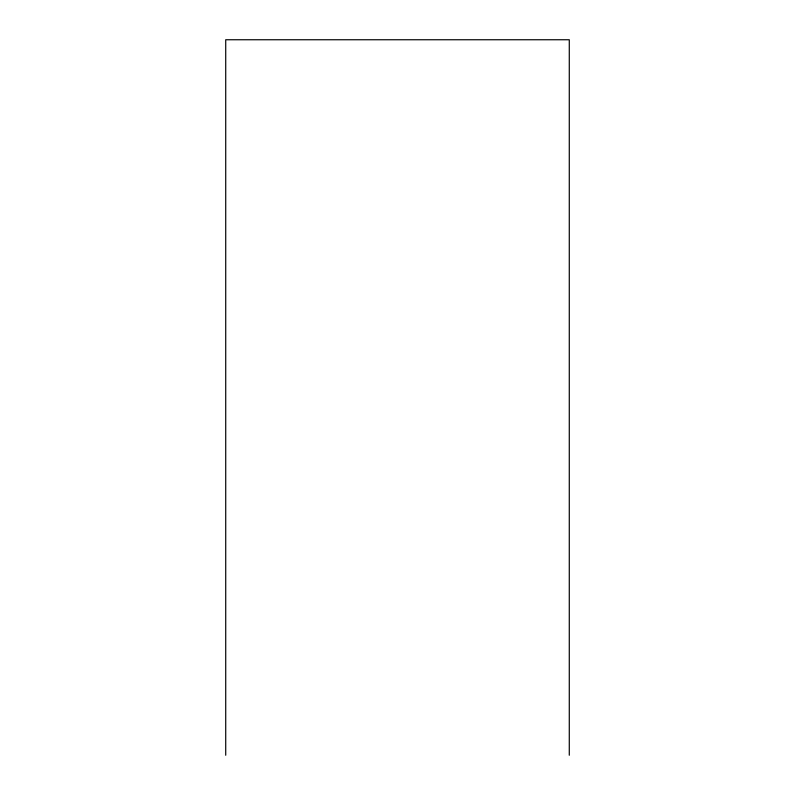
<?xml version="1.0" encoding="UTF-8"?>
<svg xmlns="http://www.w3.org/2000/svg" width="795" height="795" viewBox="0 0 795 795"><rect width="100%" height="100%" fill="white"/><g stroke="black" fill="none" stroke-linecap="round" stroke-linejoin="round"><path stroke-width="1.19" d="M569.28 755.25L569.28 39.75L225.72 39.75L225.72 755.25"/></g></svg>
